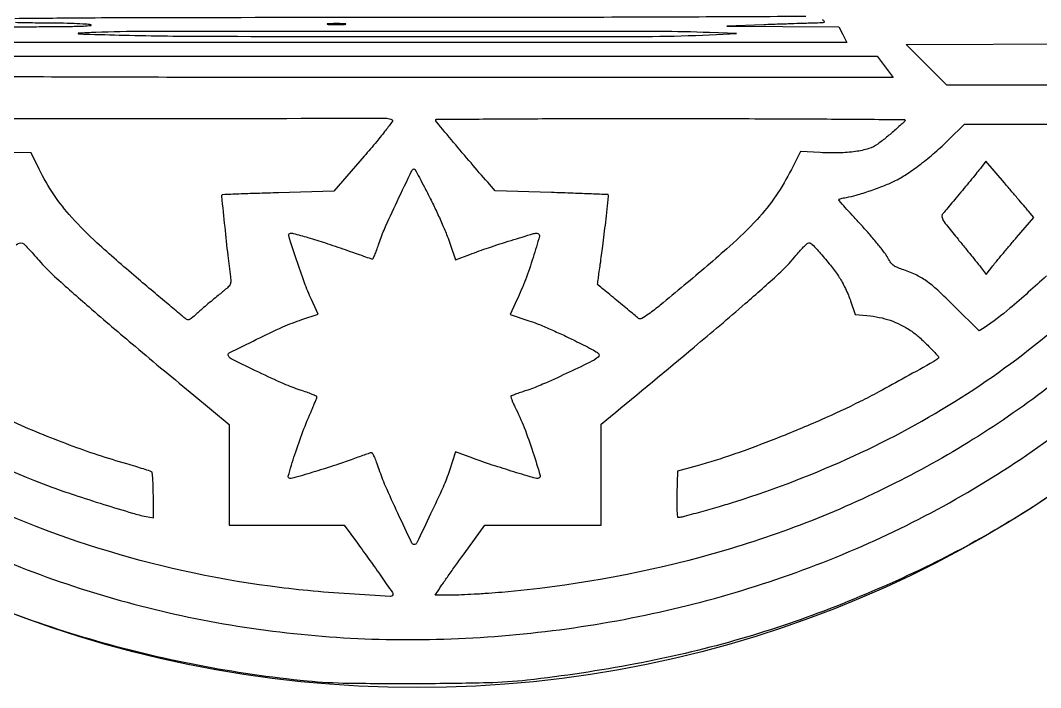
# Model space of a CAD drawing. Header units: millimetres. Extents: x 7 to 202, y 10 to 284.
# Drawn here: x 70.53 to 88.45, y 56 to 67.73 of the extents above; entities that cross this region are included whole.
import ezdxf

# ---------------------------------------------------------------- set-up
doc = ezdxf.new("R2010")
doc.units = ezdxf.units.MM
doc.layers.add('CUT', color=1, linetype='Continuous')
doc.layers.add('ENGRAVE', color=7, linetype='Continuous')

msp = doc.modelspace()

# ---------------------------------------------------------------- linework, layer by layer
at = {"layer": 'CUT'}
msp.add_circle((77.5, 76), 20, dxfattribs=at)
at = {"layer": 'ENGRAVE', "extrusion": (0, 0, -1)}
for points in [[(-32.411, 127.361, -0.000002), (-32.398, 124.768, -0.000205)], [(-69.624, 58.502, -0.053836), (-73.36, 57.266, -0.052978), (-77.33, 56.844, -0.049887), (-81.384, 57.249, -0.05154), (-85.205, 58.44, -0.055274), (-88.605, 60.368, -0.054565), (-91.537, 63.019, -0.048055), (-93.969, 66.351, -0.031736), (-95.146, 68.66, -0.034269), (-95.986, 71.042, -0.034531), (-96.488, 73.5, -0.033252), (-96.656, 76.034, -0.01372), (-96.628, 77.058, -0.013123), (-96.543, 78.095, -0.012593), (-96.4, 79.166, -0.010534), (-96.195, 80.294, -0.062107), (-94.75, 84.593, -0.064454)], [(-68.922, 66.005, 0.000023), (-72.955, 66.007, 0.000044), (-76.966, 66.009, 0.142368), (-77.06, 65.981, 0.435318), (-77.065, 65.956, 0.004661), (-76.946, 65.799, 0.009707), (-76.788, 65.601, 0.004122), (-76.568, 65.341), (-76.037, 64.725), (-75.06, 64.699, -0.00134), (-74.685, 64.688, -0.002185), (-74.366, 64.677, -0.00028), (-74.083, 64.665, -0.188054), (-74.069, 64.659, -0.225848), (-74.061, 64.637, -0.00021), (-74.117, 64.097, -0.002377), (-74.172, 63.598, -0.005288), (-74.219, 63.219, 0.044406), (-74.223, 63.132, 0.136096), (-74.205, 63.076, 0.071002), (-74.153, 63.018, 0.006455), (-74.004, 62.894, -0.003395), (-73.904, 62.813, -0.00266), (-73.797, 62.723, -0.002689), (-73.698, 62.638, -0.006589), (-73.626, 62.575, 0.007619), (-73.531, 62.49, 0.103295), (-73.49, 62.468, 0.201618), (-73.455, 62.472, 0.043374), (-73.402, 62.506, 0.006795), (-73.346, 62.552, 0.000219), (-73.124, 62.74, 0.000423), (-72.861, 62.962, 0.000293), (-72.565, 63.213, 0.008531), (-71.874, 63.819, 0.025278), (-71.429, 64.267, 0.034559), (-71.115, 64.669, 0.033844), (-70.857, 65.113), (-70.716, 65.399), (-70.173, 65.409, 0.005982)], [(-70.431, 67.766, 0.000448), (-71.613, 67.776, 0.001577), (-73.423, 67.783, 0.000196), (-77.361, 67.785, -0.000391), (-80.073, 67.788, -0.000676), (-82.327, 67.795, -0.000055), (-84.329, 67.804, -0.087642)], [(-84.327, 67.884, -0.000113), (-83.039, 67.884, -0.000928)], [(-73.99, 68.057, -0.000477), (-77.205, 68.053, -0.000561), (-80.462, 68.056, -0.001837)], [(-81.594, 67.882, -0.000572), (-79.894, 67.874, 0.000776), (-78.021, 67.866, 0.000663), (-76.049, 67.864, 0.000668), (-74.256, 67.866, 0.00191)], [(-84.617, 67.746, 0.051954), (-84.65, 67.712, 0.49149), (-84.645, 67.695, 0.089619), (-84.607, 67.687, 0.003434), (-84.463, 67.682, -0.001712), (-84.338, 67.678, -0.000344), (-84.115, 67.671, -0.000364), (-83.856, 67.662, -0.00034), (-83.591, 67.653), (-82.941, 67.629), (-83.924, 67.623), (-84.907, 67.617), (-84.976, 67.48), (-85.046, 67.343), (-77.5, 67.343), (-69.954, 67.343)], [(-70.332, 67.614, 0.002167), (-70.633, 67.618, 0.001299), (-70.99, 67.621, -0.00215), (-71.377, 67.624, -0.006871), (-71.635, 67.631, -0.015591), (-71.768, 67.641, -0.869341), (-71.769, 67.653, -0.030763), (-71.674, 67.664, -0.003917), (-71.47, 67.673, -0.004577), (-71.227, 67.68, -0.003794), (-70.969, 67.683, 0.002037), (-70.603, 67.686, 0.018496), (-70.443, 67.693, 0.061078)], [(-88.554, 63.237, 0.00965), (-87.913, 62.668, 0.031566), (-87.459, 62.328), (-87.372, 62.271), (-86.935, 62.706, -0.009458), (-86.644, 62.987, -0.03308), (-86.441, 63.151, -0.044527), (-86.252, 63.26, -0.029958), (-86.02, 63.352, 0.026701), (-85.925, 63.389, 0.070126), (-85.862, 63.428, 0.066679), (-85.812, 63.484, 0.022411), (-85.754, 63.578, -0.036168), (-85.694, 63.668, -0.007637), (-85.576, 63.816, -0.007961), (-85.434, 63.984, -0.007477), (-85.284, 64.151, 0.002391), (-85.14, 64.307, 0.003817), (-85.019, 64.442, 0.000884), (-84.914, 64.561, 0.175018), (-84.909, 64.576, 0.310794), (-84.915, 64.585, 0.020046), (-84.947, 64.597, 0.023599), (-84.989, 64.608, 0.014854), (-85.04, 64.618, -0.032474), (-85.213, 64.657, -0.010946), (-85.46, 64.736, -0.011233), (-85.71, 64.829, -0.02204), (-85.905, 64.916, -0.029832), (-86.114, 65.037, -0.01767), (-86.348, 65.205, -0.016254), (-86.595, 65.408, -0.013895), (-86.842, 65.637), (-87.116, 65.906), (-89.006, 65.906, 0.001032)], [(-70.454, 63.782, 0.309777), (-70.567, 63.814, 0.117875), (-70.59, 63.8, 0.003687), (-70.666, 63.72, 0.007007), (-70.754, 63.624, 0.004777), (-70.852, 63.513, -0.031232), (-71.129, 63.229, -0.00449), (-71.735, 62.692, -0.00442), (-72.542, 62.001, -0.002216), (-73.574, 61.141), (-74.198, 60.626), (-74.198, 59.741), (-74.198, 58.857), (-75.207, 58.857), (-76.216, 58.857), (-76.449, 58.541, 0.002977), (-76.668, 58.237, 0.003455), (-76.874, 57.946, 0.000699), (-77.063, 57.673, 0.152335), (-77.072, 57.644, 0.430912), (-77.03, 57.604, 0.001702), (-76.308, 57.647, 0.00759), (-75.578, 57.705, 0.010099), (-74.917, 57.781, 0.042209), (-71.889, 58.453, 0.044188), (-69.065, 59.618, 0.044295)], [(-88.569, 61.263, 0.04917), (-85.705, 59.498, 0.048036), (-82.486, 58.294, 0.043516), (-78.988, 57.675, 0.004055), (-78.75, 57.656, 0.003556), (-78.501, 57.64, 0.003575), (-78.275, 57.629, 0.010678), (-78.121, 57.625), (-77.818, 57.625), (-77.889, 57.737, 0.011697), (-77.934, 57.805, 0.001221), (-78.045, 57.963, 0.001515), (-78.178, 58.151, 0.001213), (-78.323, 58.352), (-78.688, 58.857), (-79.711, 58.857), (-80.734, 58.857), (-80.734, 59.745), (-80.734, 60.632), (-80.896, 60.767, -0.001177), (-82.366, 61.988, -0.004624), (-83.263, 62.752, -0.006375), (-83.849, 63.273, -0.036337), (-84.135, 63.575, 0.010204), (-84.214, 63.668, 0.014836), (-84.289, 63.747, 0.010308), (-84.353, 63.809, 0.1881), (-84.379, 63.819, 0.207048), (-84.438, 63.793, 0.007304), (-84.608, 63.606, 0.014284), (-84.78, 63.401, 0.021504), (-84.916, 63.212, 0.022355), (-84.967, 63.127, 0.011765), (-85.023, 63.016, 0.011682), (-85.075, 62.901, 0.017618), (-85.114, 62.797), (-85.194, 62.561), (-85.402, 62.541, 0.025602), (-85.618, 62.509, 0.033316), (-85.812, 62.457, 0.034295), (-85.992, 62.38, 0.029943), (-86.169, 62.277, 0.034851), (-86.318, 62.162, 0.017338), (-86.49, 61.997, 0.008286), (-86.651, 61.827, 0.411927), (-86.649, 61.785, 0.059888), (-86.574, 61.731, 0.000831), (-86.081, 61.457, 0.002613), (-85.61, 61.199, 0.007608), (-85.281, 61.028, 0.012976), (-84.598, 60.708, 0.009159), (-83.815, 60.382, 0.009262), (-83.049, 60.096, 0.017645), (-82.421, 59.899), (-82.072, 59.803), (-82.061, 59.399, -0.006218), (-82.059, 59.228, -0.014912), (-82.063, 59.101, -0.010757), (-82.07, 59.007, -0.386007), (-82.085, 58.994, -0.064368), (-82.158, 59.004, -0.001618), (-82.48, 59.091, -0.003926), (-82.81, 59.185, -0.006038), (-83.095, 59.271, -0.030543), (-85.171, 60.074, -0.034103), (-87.056, 61.1, -0.03473), (-88.754, 62.353, -0.034137)], [(-68.727, 60.623, -0.040107), (-71.082, 59.525, -0.009472), (-71.471, 59.389, -0.004117), (-71.993, 59.222, -0.003207), (-72.499, 59.067, -0.025981), (-72.735, 59.01), (-72.864, 58.986), (-72.864, 59.382, -0.00721), (-72.861, 59.535, -0.011162), (-72.855, 59.666, -0.005643), (-72.845, 59.776, -0.234451), (-72.833, 59.796, -0.061556), (-72.809, 59.807, -0.001427), (-72.692, 59.844, -0.003153), (-72.555, 59.885, -0.00213), (-72.397, 59.932, 0.019307), (-71.393, 60.264, 0.01585), (-70.349, 60.693, 0.015813)], [(-89.136, 59.736, 0.043588), (-86.427, 58.117, 0.020493), (-84.745, 57.385, 0.023141), (-83.074, 56.826, 0.022711), (-81.332, 56.416, 0.018414), (-79.433, 56.13, 0.022398), (-78.741, 56.083, 0.004612), (-77.516, 56.067, 0.004713), (-76.289, 56.073, 0.020724), (-75.567, 56.114, 0.046634), (-71.757, 56.849, 0.05031), (-68.25, 58.267, 0.050036)]]:
    msp.add_lwpolyline(points, format="xyb", dxfattribs=at)
for points in [[(-75.935, 67.66, -0.014123), (-76.001, 67.656, -0.008335), (-76.08, 67.655, -0.008335), (-76.159, 67.656, -0.014123), (-76.225, 67.66, -0.084525), (-76.243, 67.665, -0.76997), (-76.243, 67.669, -0.018707), (-76.184, 67.672, -0.003751), (-76.08, 67.673, -0.003751), (-75.976, 67.672, -0.018707), (-75.917, 67.669, -0.76997), (-75.917, 67.665, -0.084525)], [(-71.854, 67.518, -0.00224), (-71.547, 67.504, -0.930734), (-71.547, 67.496, -0.016793), (-71.668, 67.489, -0.000274), (-72.35, 67.471, -0.005804), (-73.87, 67.451, -0.000536), (-77.631, 67.446, -0.000362), (-81.51, 67.449, -0.010301), (-82.513, 67.471), (-83.112, 67.497), (-82.633, 67.516, -0.009733), (-81.75, 67.534, -0.000192), (-77.235, 67.537, -0.000186), (-72.712, 67.536, -0.010073)], [(-85.723, 66.915), (-85.864, 66.727), (-77.497, 66.727, 0.00019), (-73.1, 66.729, 0.001112), (-70.787, 66.736, 0.000151), (-69.172, 66.745, 0.588375), (-69.158, 66.771, 0.00594), (-69.174, 66.796, 0.000979), (-69.206, 66.844, 0.001076), (-69.244, 66.9, 0.000951), (-69.284, 66.959), (-69.382, 67.104), (-77.483, 67.104), (-85.583, 67.104)], [(-86.071, 65.977, 0.212666), (-86.058, 65.948, 0.002855), (-85.907, 65.813, 0.008569), (-85.745, 65.676, 0.010592), (-85.59, 65.554, 0.089268), (-85.434, 65.475, 0.035965), (-85.2, 65.424, 0.030896), (-84.91, 65.4, 0.020888), (-84.579, 65.407), (-84.233, 65.428), (-84.074, 65.111, 0.033693), (-83.799, 64.643, 0.036751), (-83.47, 64.23, 0.025172), (-82.991, 63.76, 0.006983), (-82.192, 63.073, 0.001993), (-81.77, 62.723, 0.015418), (-81.566, 62.566, 0.027908), (-81.445, 62.487, 0.305725), (-81.389, 62.492, 0.004143), (-81.353, 62.521, 0.000301), (-81.255, 62.602, 0.000421), (-81.137, 62.699, 0.000318), (-81.008, 62.806, -0.000107), (-80.883, 62.91, -0.000172), (-80.775, 62.999, -0.000029), (-80.68, 63.077, -0.010045), (-80.673, 63.083, 0.265698), (-80.67, 63.09, 0.00087), (-80.682, 63.193, 0.00436), (-80.697, 63.309, 0.002678), (-80.717, 63.446, -0.006606), (-80.761, 63.759, -0.002761), (-80.811, 64.182, -0.000312), (-80.863, 64.64, -0.20031), (-80.856, 64.665, -0.216334), (-80.849, 64.668, -0.000071), (-80.56, 64.679, -0.001155), (-80.24, 64.691, -0.000699), (-79.859, 64.704), (-78.869, 64.735), (-78.738, 64.884, 0.003737), (-78.445, 65.223, 0.003123), (-78.138, 65.586, 0.00046), (-77.836, 65.949, 0.174919), (-77.825, 65.98, 0.412393), (-77.837, 65.992, 0.000047), (-79.036, 65.999, 0.001077), (-80.367, 66.005, 0.000646), (-81.948, 66.005, 0.000552), (-83.529, 66.002, 0.000921), (-84.86, 65.996, 0.000034), (-86.061, 65.987, 0.412197)], [(-87.051, 64.708, 0.000308), (-86.944, 64.58, 0.000401), (-86.845, 64.462, 0.000296), (-86.763, 64.364, 0.003709), (-86.732, 64.327, -0.228166), (-86.719, 64.28, -0.090346), (-86.743, 64.215, -0.031945), (-86.817, 64.11, -0.003585), (-87.002, 63.882, 0.000686), (-87.13, 63.725, 0.000782), (-87.253, 63.574, 0.000707), (-87.357, 63.446, 0.004393), (-87.409, 63.379), (-87.498, 63.265), (-87.613, 63.414, 0.008076), (-87.676, 63.493, 0.001987), (-87.783, 63.621, 0.002034), (-87.906, 63.768, 0.002033), (-88.031, 63.913), (-88.335, 64.263), (-88.238, 64.378, -0.000524), (-88.182, 64.444, -0.000089), (-88.075, 64.57, -0.000097), (-87.948, 64.719, -0.000086), (-87.817, 64.873), (-87.492, 65.254), (-87.406, 65.144, 0.005401), (-87.357, 65.082, 0.00104), (-87.267, 64.97, 0.001107), (-87.16, 64.841, 0.001021)], [(-77.729, 64.597, 0.006631), (-77.836, 64.377, 0.006018), (-77.94, 64.147, 0.006034), (-78.028, 63.939, 0.019203), (-78.08, 63.797), (-78.17, 63.518), (-78.422, 63.615, 0.010616), (-78.753, 63.734, 0.006441), (-79.148, 63.862, 0.002334), (-79.542, 63.981, 0.126665), (-79.619, 63.984, 0.433996), (-79.648, 63.935, 0.005884), (-79.536, 63.562, 0.014155), (-79.4, 63.17, 0.017908), (-79.251, 62.816), (-79.134, 62.562), (-79.462, 62.451, 0.014922), (-79.622, 62.392, 0.006059), (-79.835, 62.302, 0.005988), (-80.062, 62.2, 0.007586), (-80.269, 62.1, 0.002522), (-80.564, 61.951, 0.034981), (-80.666, 61.889, 0.181213), (-80.694, 61.848, 0.299386), (-80.681, 61.81, 0.048194), (-80.528, 61.716, 0.004237), (-80.116, 61.52, 0.0057), (-79.703, 61.332, 0.022759), (-79.443, 61.232, -0.002172), (-79.339, 61.197, -0.003122), (-79.247, 61.164, -0.001667), (-79.17, 61.136, -0.048884), (-79.151, 61.127, -0.328843), (-79.145, 61.113, -0.018804), (-79.16, 61.065, -0.02275), (-79.183, 61.005, -0.014102), (-79.215, 60.936, 0.023439), (-79.379, 60.571, 0.015798), (-79.533, 60.141, 0.007473), (-79.659, 59.729, 0.499504), (-79.621, 59.678, 0.073197), (-79.529, 59.692, 0.002132), (-79.15, 59.808, 0.00485), (-78.772, 59.929, 0.009939), (-78.479, 60.032), (-78.175, 60.147), (-78.067, 59.818, 0.025288), (-77.954, 59.525, 0.006168), (-77.736, 59.053, 0.001398), (-77.492, 58.543, 0.287891), (-77.447, 58.515, 0.290233), (-77.405, 58.542, 0.001181), (-77.16, 59.064, 0.005569), (-76.943, 59.544, 0.025042), (-76.833, 59.832, -0.009613), (-76.787, 59.965, -0.02501), (-76.748, 60.059, -0.029128), (-76.713, 60.12, -0.320953), (-76.689, 60.129, -0.024025), (-76.659, 60.121, -0.001309), (-76.567, 60.088, -0.002035), (-76.458, 60.049, -0.001484), (-76.337, 60.004, 0.010436), (-76.068, 59.911, 0.004704), (-75.711, 59.799, 0.002056), (-75.351, 59.691, 0.07182), (-75.264, 59.678, 0.500691), (-75.234, 59.719, 0.005662), (-75.349, 60.096, 0.013307), (-75.491, 60.502, 0.014773), (-75.649, 60.885, -0.004591), (-75.683, 60.963, -0.006525), (-75.712, 61.033, -0.003876), (-75.735, 61.092, -0.090496), (-75.738, 61.109, -0.296496), (-75.729, 61.123, -0.006013), (-75.652, 61.156, -0.012136), (-75.558, 61.192, -0.007604), (-75.446, 61.231, 0.025384), (-75.159, 61.34, 0.006856), (-74.716, 61.544, 0.002675), (-74.255, 61.766, 0.141623), (-74.183, 61.831, 0.438939), (-74.197, 61.883, 0.002719), (-74.677, 62.123, 0.009582), (-75.139, 62.341, 0.026472), (-75.475, 62.47), (-75.762, 62.564), (-75.643, 62.821, 0.019878), (-75.52, 63.119, 0.008683), (-75.379, 63.522, 0.002165), (-75.242, 63.946, 0.403331), (-75.26, 63.984, 0.154399), (-75.322, 63.986, 0.00438), (-75.581, 63.913, 0.008503), (-75.886, 63.819, 0.005643), (-76.234, 63.7, -0.00055), (-76.407, 63.64, -0.000833), (-76.557, 63.587, -0.000305), (-76.687, 63.542, -0.020743), (-76.709, 63.535, -0.353122), (-76.724, 63.542, -0.011911), (-76.754, 63.605, -0.017721), (-76.786, 63.687, -0.010821), (-76.819, 63.784, 0.030197), (-76.917, 64.045, 0.004721), (-77.147, 64.545, 0.001015), (-77.407, 65.093, 0.289173), (-77.448, 65.119, 0.274768), (-77.46, 65.112, 0.000987), (-77.539, 64.966, 0.004689), (-77.628, 64.797, 0.002879)]]:
    msp.add_lwpolyline(points, format="xyb", close=True, dxfattribs=at)
msp.add_lwpolyline([(-89.591, 66.59), (-86.806, 66.59), (-86.448, 66.949), (-86.091, 67.308), (-89.152, 67.317)], dxfattribs=at)

doc.saveas('drawing.dxf')
